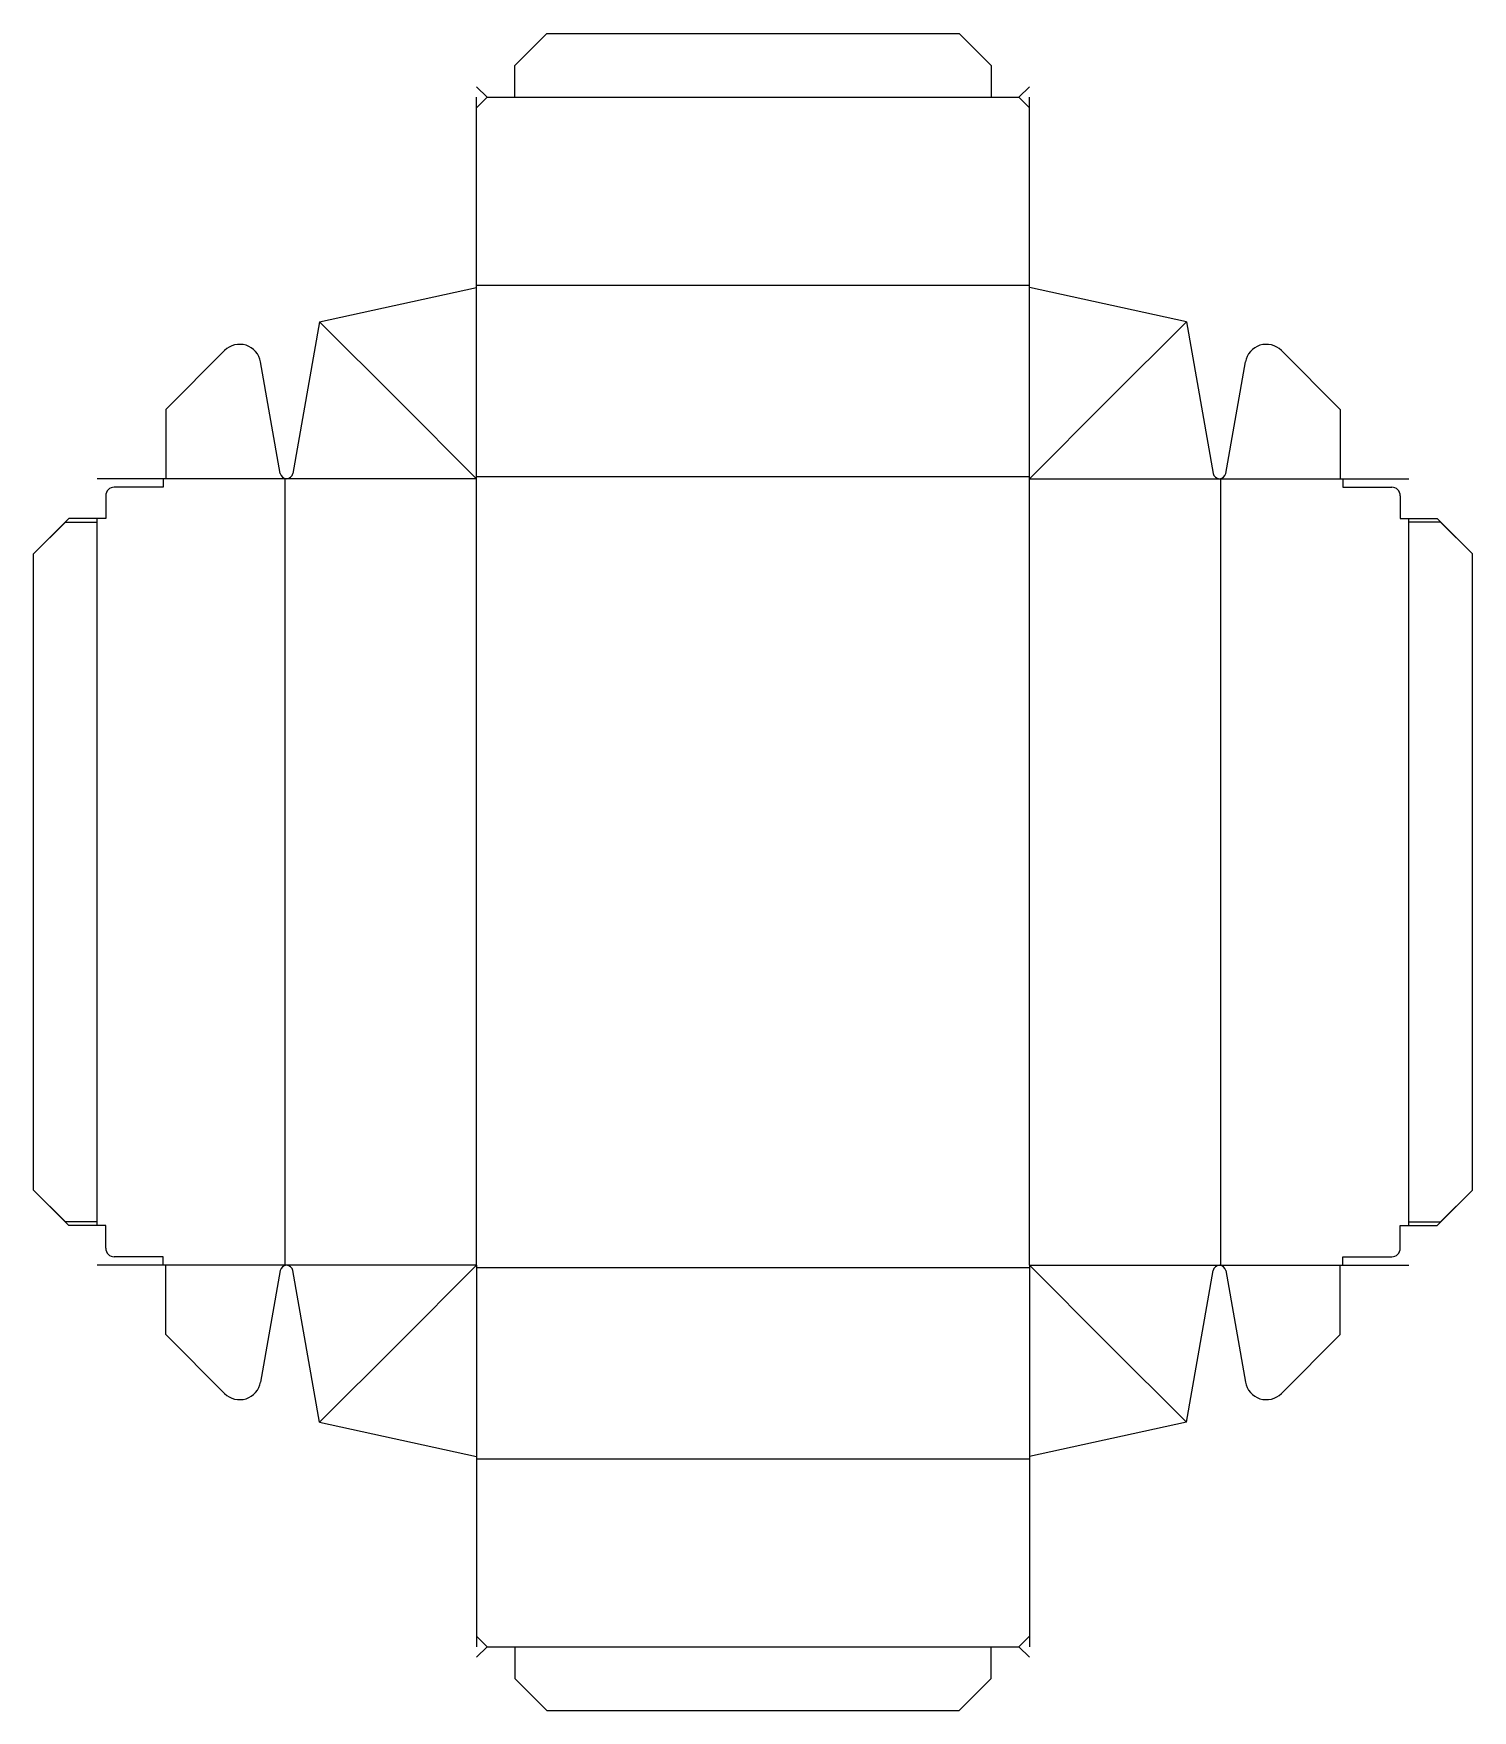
# Model space of a CAD drawing. Extents: x 0 to 338, y 0 to 394.
import ezdxf

# ---------------------------------------------------------------- set-up
doc = ezdxf.new("R2010")
doc.units = 0
for name, color, linetype in [('CREASE', 3, 'CONTINUOUS'), ('CUT', 7, 'CONTINUOUS'), ('HALFCUT', 2, 'CONTINUOUS')]:
    doc.layers.add(name, color=color, linetype=linetype)

msp = doc.modelspace()

# ---------------------------------------------------------------- linework, layer by layer
at = {"layer": 'CREASE'}
for p, q in [((106.7, 379.4), (141.7, 379.4)), ((196.7, 379.4), (231.7, 379.4)), ((104.2, 335.2), (234.2, 335.2)), ((104.2, 289.7), (104.2, 334.7)), ((234.2, 289.7), (234.2, 334.7)), ((85.7352, 308.1648), (67.2703, 326.6297)), ((252.6648, 308.1648), (271.1297, 326.6297)), ((59.2, 289.7), (31.098, 289.7)), ((59.2, 104.7), (59.2, 289.7)), ((104.2, 289.7), (59.2, 289.7)), ((104.2, 290.2), (234.2, 290.2)), ((104.2, 104.7), (104.2, 289.7)), ((234.2, 104.7), (234.2, 289.7)), ((234.2, 289.7), (279.2, 289.7)), ((279.2, 104.7), (279.2, 289.7)), ((279.2, 289.7), (307.302, 289.7)), ((15, 235.302), (15, 280.302)), ((323.4, 235.302), (323.4, 280.302)), ((15, 114.098), (15, 159.098)), ((323.4, 114.098), (323.4, 159.098)), ((59.2, 104.7), (31.098, 104.7)), ((104.2, 104.7), (59.2, 104.7)), ((104.2, 104.7), (104.2, 59.7)), ((104.2, 104.2), (234.2, 104.2)), ((234.2, 104.7), (279.2, 104.7)), ((234.2, 104.7), (234.2, 59.7)), ((279.2, 104.7), (307.302, 104.7)), ((85.7352, 86.2352), (67.2703, 67.7703)), ((252.6648, 86.2352), (271.1297, 67.7703)), ((104.2, 59.2), (234.2, 59.2)), ((106.7, 15), (141.7, 15)), ((196.7, 15), (231.7, 15))]:
    msp.add_line(p, q, dxfattribs=at)
at = {"layer": 'CUT'}
for p, q in [((113.2, 386.9), (120.7, 394.4)), ((120.7, 394.4), (217.7, 394.4)), ((217.7, 394.4), (225.2, 386.9)), ((113.2, 379.4), (113.2, 386.9)), ((225.2, 386.9), (225.2, 379.4)), ((106.7, 379.4), (104.2, 381.9)), ((104.2, 334.7), (104.2, 379.4)), ((104.2, 376.9), (106.7, 379.4)), ((231.7, 379.4), (234.2, 381.9)), ((234.2, 376.9), (231.7, 379.4)), ((234.2, 334.7), (234.2, 379.4)), ((67.2703, 326.6297), (104.2, 334.7)), ((271.1297, 326.6297), (234.2, 334.7)), ((67.2703, 326.6297), (60.9772, 290.9395)), ((271.1297, 326.6297), (277.4228, 290.9395)), ((44.938, 319.838), (31.098, 305.998)), ((293.462, 319.838), (307.302, 305.998)), ((58.0228, 290.9395), (53.3975, 317.1707)), ((280.3772, 290.9395), (285.0025, 317.1707)), ((104.2, 289.7), (85.7352, 308.1648)), ((234.2, 289.7), (252.6648, 308.1648)), ((31.098, 305.998), (31.098, 289.7)), ((307.302, 305.998), (307.302, 289.7)), ((31.098, 289.7), (15, 289.7)), ((30.4995, 289.7), (30.4995, 287.7)), ((307.302, 289.7), (323.4, 289.7)), ((307.9005, 289.7), (307.9005, 287.7)), ((16.9987, 285.7), (16.9987, 280.302)), ((30.4995, 287.7), (18.9988, 287.7)), ((307.9005, 287.7), (319.4012, 287.7)), ((321.4013, 285.7), (321.4013, 280.302)), ((8.2991, 280.302), (0, 272.002)), ((16.9987, 280.302), (8.2991, 280.302)), ((321.4013, 280.302), (330.1009, 280.302)), ((330.1009, 280.302), (338.4, 272.002)), ((0, 272.002), (7.5, 279.502)), ((7.5, 279.502), (15, 279.502)), ((330.9, 279.502), (323.4, 279.502)), ((338.4, 272.002), (330.9, 279.502)), ((0, 122.398), (0, 272.002)), ((338.4, 122.398), (338.4, 272.002)), ((7.5, 114.898), (0, 122.398)), ((8.2991, 114.098), (0, 122.398)), ((330.1009, 114.098), (338.4, 122.398)), ((330.9, 114.898), (338.4, 122.398)), ((15, 114.898), (7.5, 114.898)), ((323.4, 114.898), (330.9, 114.898)), ((16.9987, 114.098), (8.2991, 114.098)), ((16.9987, 108.7), (16.9987, 114.098)), ((321.4013, 108.7), (321.4013, 114.098)), ((321.4013, 114.098), (330.1009, 114.098)), ((30.4995, 106.7), (18.9988, 106.7)), ((30.4995, 104.7), (30.4995, 106.7)), ((307.9005, 104.7), (307.9005, 106.7)), ((307.9005, 106.7), (319.4012, 106.7)), ((31.098, 104.7), (15, 104.7)), ((31.098, 88.402), (31.098, 104.7)), ((58.0228, 103.4605), (53.3975, 77.2293)), ((67.2703, 67.7703), (60.9772, 103.4605)), ((104.2, 104.7), (85.7352, 86.2352)), ((234.2, 104.7), (252.6648, 86.2352)), ((271.1297, 67.7703), (277.4228, 103.4605)), ((280.3772, 103.4605), (285.0025, 77.2293)), ((307.302, 104.7), (323.4, 104.7)), ((307.302, 88.402), (307.302, 104.7)), ((44.938, 74.562), (31.098, 88.402)), ((293.462, 74.562), (307.302, 88.402)), ((67.2703, 67.7703), (104.2, 59.7)), ((271.1297, 67.7703), (234.2, 59.7)), ((104.2, 59.7), (104.2, 15)), ((234.2, 59.7), (234.2, 15)), ((106.7, 15), (104.2, 17.5)), ((231.7, 15), (234.2, 17.5)), ((104.2, 12.5), (106.7, 15)), ((113.2, 15), (113.2, 7.5)), ((225.2, 7.5), (225.2, 15)), ((234.2, 12.5), (231.7, 15)), ((113.2, 7.5), (120.7, 0)), ((217.7, 0), (225.2, 7.5)), ((120.7, 0), (217.7, 0))]:
    msp.add_line(p, q, dxfattribs=at)
for centre, radius, start, end in [((48.4735, 316.3024), 5, 10, 135), ((289.9265, 316.3024), 5, 45, 170), ((59.5, 291.2), 1.5, 190, 350), ((278.9, 291.2), 1.5, 190, 350), ((18.9987, 285.7), 2, 89.9971, 180), ((319.4013, 285.7), 2, 360, 90.0029), ((18.9987, 108.7), 2, 180, 270.0029), ((319.4013, 108.7), 2, 269.9971, 0), ((59.5, 103.2), 1.5, 10, 170), ((278.9, 103.2), 1.5, 10, 170), ((48.4735, 78.0976), 5, 225, 350), ((289.9265, 78.0976), 5, 190, 315)]:
    msp.add_arc(centre, radius, start, end, dxfattribs=at)
at = {"layer": 'HALFCUT'}
for p, q in [((141.7, 379.4), (196.7, 379.4)), ((15, 159.098), (15, 235.302)), ((323.4, 159.098), (323.4, 235.302)), ((141.7, 15), (196.7, 15))]:
    msp.add_line(p, q, dxfattribs=at)

doc.saveas('drawing.dxf')
